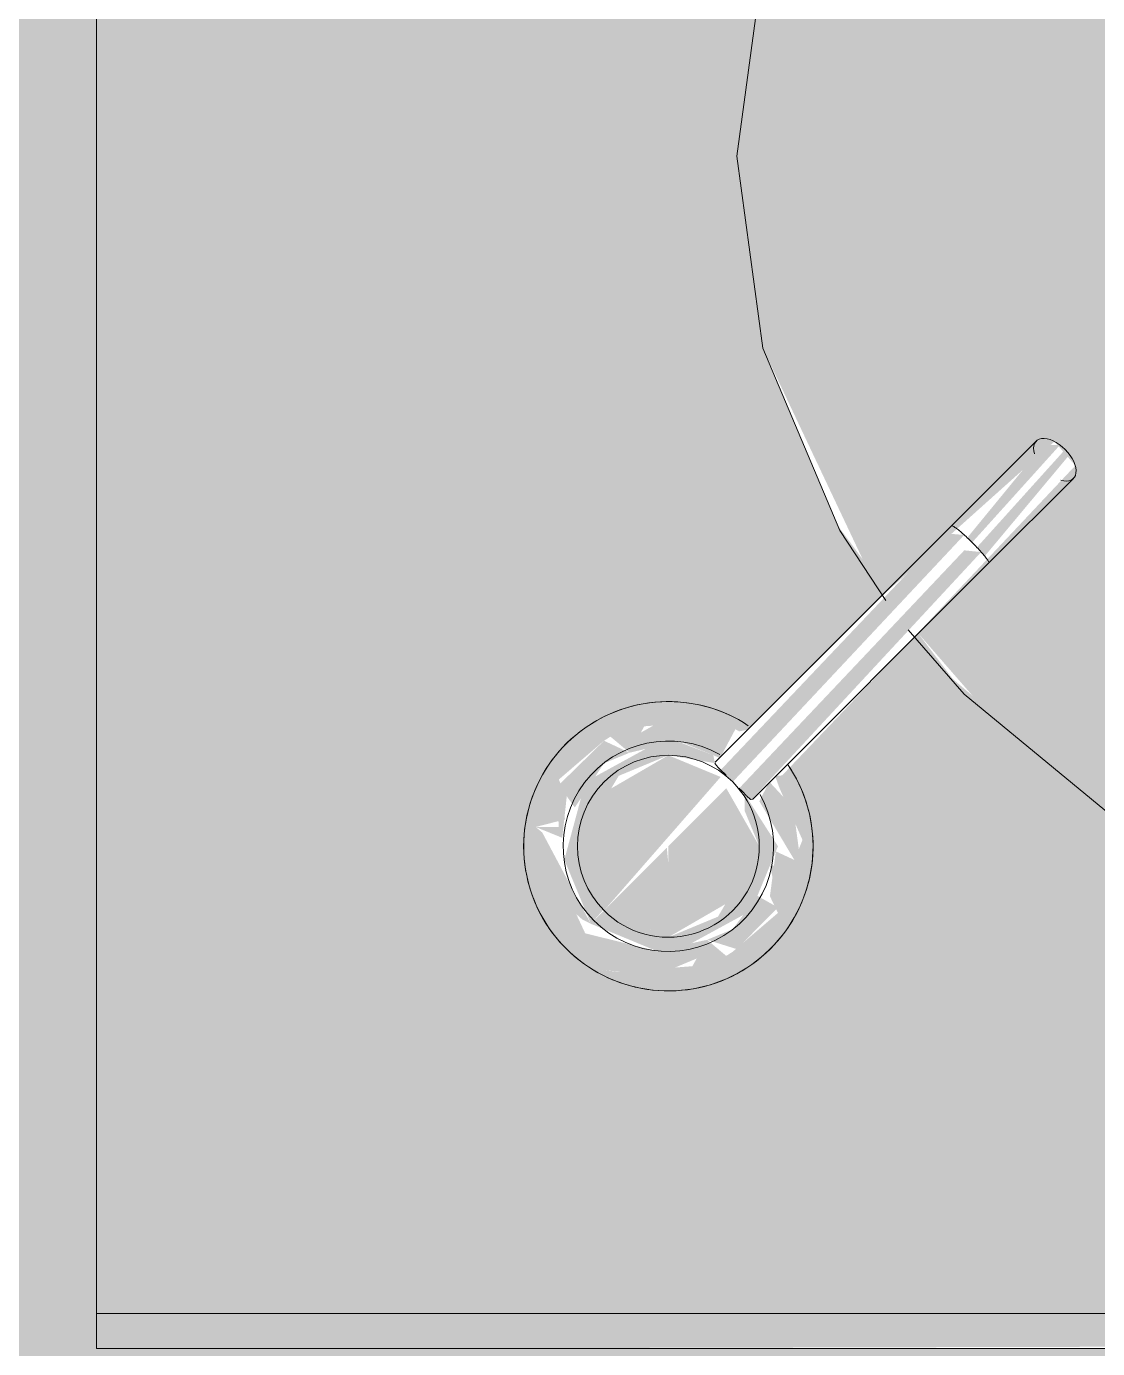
# Model space of a CAD drawing. Header units: inches. Extents: x -10205 to 13964, y -460 to 30702.
# Drawn here: x 68.5 to 76.14, y -76.69 to -67.26 of the extents above; entities that cross this region are included whole.
import ezdxf

# ---------------------------------------------------------------- set-up
doc = ezdxf.new("R2010")
doc.units = ezdxf.units.IN
doc.header["$MEASUREMENT"] = 0
for name, color, linetype, lineweight in [('0-1', 7, 'Continuous', 5), ('0-2', 8, 'Continuous', 9), ('P-SANR-FIXT-1', 8, 'Continuous', 9), ('P-SANR-FIXT-2', 53, 'Continuous', 9), ('S-FNDN-1', 9, 'Continuous', 5)]:
    doc.layers.add(name, color=color, linetype=linetype, lineweight=lineweight)

# ---------------------------------------------------------------- blocks, each defined once
blk = doc.blocks.new('Plbg-Sink Wall Mounted-UH - Sink-403447-SITE PLAN - CAD FILE')
at = {"layer": 'P-SANR-FIXT-1'}
h = blk.add_hatch(color=256, dxfattribs=at)
h.paths.add_polyline_path([(-7.4307, 0), (-12, 0), (-12, -0.5), (12, -0.5), (12, 0), (7.4367, 0)], flags=0)
h.paths.add_polyline_path([(-9.4162, -0.75), (-12, -0.75), (-12, -18), (12, -18), (12, -0.75), (-8.8411, -0.75)], flags=0)
h.paths.add_polyline_path([(6.978, -3.9431), (7.128, -3.6235), (7.1427, -3.9425), (7.0254, -3.9431)], flags=0)
h.paths.add_polyline_path([(8.8699, -4.2177), (8.7199, -4.5373), (8.7052, -4.2183), (8.8224, -4.2177)], flags=0)
h.paths.add_polyline_path([(0, -0.751), (0.8215, -0.7597), (0.8215, -1.0552), (0.3769, -1.0552), (0.3769, -2.8846), (1.6572, -3.004), (3.2284, -3.4588), (4.6379, -4.1916), (5.8976, -5.2743), (6.1458, -5.6011), (7.1126, -4.5854), (7.1633, -4.581), (7.1311, -4.4936), (6.9678, -4.1251), (7.0254, -3.9826), (7.1578, -4.0439), (7.1999, -3.7241), (7.1427, -3.6051), (7.4654, -3.3283), (7.5115, -3.2991), (7.6477, -3.4135), (7.7526, -3.2253), (8.2775, -3.1849), (8.3944, -3.1975), (8.8699, -4.2177), (8.6803, -4.1405), (8.648, -4.4367), (8.7052, -4.5556), (8.3825, -4.8324), (8.3364, -4.8616), (8.2002, -4.7472), (8.0953, -4.9355), (7.551, -4.9738), (7.4189, -4.8991), (7.3507, -4.9133), (6.368, -5.8936), (6.7138, -6.3628), (7.2504, -7.6314), (7.4367, -9), (7.2504, -10.3686), (6.7006, -11.6685), (5.8149, -12.8346), (4.6379, -13.8084), (3.2284, -14.5412), (1.6572, -14.996), (0.003, -15.1502), (-1.6511, -14.996), (-3.2223, -14.5412), (-4.6318, -13.8084), (-5.8089, -12.8346), (-6.7596, -11.5145), (-7.2443, -10.3686), (-7.4307, -9), (-7.2443, -7.6314), (-6.6945, -6.3315), (-5.8089, -5.1654), (-4.6318, -4.1916), (-3.2223, -3.4588), (-1.6511, -3.004), (-0.3769, -2.8498), (-0.3769, -1.0552), (-0.8215, -1.0552), (-0.8095, -0.7584), (-0.0975, -0.751)], flags=0)
h.paths.add_polyline_path([(7.913, -3.8434), (7.9349, -4.0694), (8.156, -3.8483), (7.9239, -3.8436)], flags=0)
for points in [[(10.2785, -0.5), (-12, -0.5518), (-12, -0.75), (12, -0.75), (12, -0.5), (10.732, -0.5)], [(7.9239, -3.2991), (7.3326, -3.6219), (7.1427, -4.0804), (7.3802, -4.4533), (7.3802, -4.3331), (7.2755, -4.0804), (7.5704, -3.5784), (7.9239, -3.4319), (8.3825, -3.6219), (8.4764, -3.5279), (8.008, -3.3339)], [(7.9239, -3.4319), (7.4239, -3.722), (7.2755, -4.0804), (7.5107, -4.4936), (7.9239, -4.0804), (7.9239, -3.8436), (8.156, -3.8483), (8.3825, -3.6219), (8.0909, -3.5011)], [(8.4764, -3.5279), (8.3855, -3.6292), (8.5603, -4.1097), (8.2775, -4.5824), (7.9239, -4.7288), (7.5917, -4.673), (7.6033, -4.7288), (7.9345, -4.8572), (8.5153, -4.5389), (8.6653, -3.9841), (8.5, -3.585)], [(8.3825, -3.6219), (7.551, -4.5743), (7.9239, -4.7288), (8.4239, -4.4387), (8.5724, -4.0804), (8.3855, -3.6292)], [(7.3313, -4.4126), (5.6941, -6.1776), (5.8149, -6.1894), (7.4189, -4.4936), (7.3475, -4.4229)], [(7.4643, -4.54), (5.8149, -6.2994), (5.9504, -6.3102), (7.551, -4.6241), (7.4654, -4.5412)], [(5.6691, -6.1477), (5.0637, -6.872), (5.0955, -6.9088), (5.7246, -6.2111), (5.6941, -6.1776)], [(5.7584, -6.2459), (5.1323, -6.9406), (5.2512, -6.9406), (5.7933, -6.2797)]]:
    blk.add_hatch(color=256, dxfattribs=at).paths.add_polyline_path(points, flags=0)
h = blk.add_hatch(color=256, dxfattribs=at)
h.paths.add_polyline_path([(0.3769, -2.8846), (0.3264, -7.4777), (-0.3639, -7.4631), (-0.3769, -2.8852), (-1.6511, -3.004), (-3.2223, -3.4588), (-4.6318, -4.1916), (-5.8089, -5.1654), (-6.7596, -6.4855), (-7.2443, -7.6314), (-7.4307, -9), (-7.2443, -10.3686), (-6.6945, -11.6685), (-5.8089, -12.8346), (-4.6318, -13.8084), (-3.2223, -14.5412), (-1.6511, -14.996), (0.003, -15.1502), (1.6572, -14.996), (3.2284, -14.5412), (4.6379, -13.8084), (5.8149, -12.8346), (6.7006, -11.6685), (7.2504, -10.3686), (7.4367, -9), (7.2504, -7.6314), (6.5298, -6.1067), (6.368, -5.8936), (5.1717, -6.9652), (5.0233, -6.7935), (6.1458, -5.6011), (5.6415, -5.0219), (4.6379, -4.1916), (3.2284, -3.4588), (1.6572, -3.004)], flags=0)
h.paths.add_polyline_path([(-0.1123, -9.3575), (0.1534, -9.4287), (-0.0411, -9.6232)], flags=0)
h = blk.add_hatch(color=256, dxfattribs=at)
h.paths.add_polyline_path([(7.128, -3.6235), (6.978, -3.9431), (7.1999, -3.9423), (7.1427, -3.6885)], flags=0)
h.paths.add_polyline_path([(7.6477, -3.4135), (7.4367, -3.3473), (7.1427, -3.644), (7.2891, -3.7268), (7.4654, -3.489), (7.6033, -3.4319)], flags=0)
h.paths.add_polyline_path([(7.9748, -3.1746), (7.6769, -3.2991), (7.6477, -3.4135), (8.008, -3.3339), (8.5389, -3.4654), (8.3944, -3.1975), (8.1925, -3.1798)], flags=0)
h.paths.add_polyline_path([(6.978, -3.9431), (7.0342, -4.3566), (7.2042, -4.54), (7.2755, -4.401), (7.0254, -3.9826)], flags=0)
h = blk.add_hatch(color=256, dxfattribs=at)
h.paths.add_polyline_path([(8.6014, -3.4029), (8.5389, -3.4654), (8.6499, -3.4654)], flags=0)
h.paths.add_polyline_path([(8.8699, -4.2177), (8.66, -4.2716), (8.7199, -4.5373), (8.8271, -4.3747)], flags=0)
h.paths.add_polyline_path([(8.4764, -3.5279), (8.8224, -4.1781), (8.8699, -4.2177), (8.8137, -3.8042), (8.5389, -3.5597), (8.5, -3.54)], flags=0)
h.paths.add_polyline_path([(8.5908, -4.3566), (8.3825, -4.6717), (8.2002, -4.7472), (8.3825, -4.8324), (8.7052, -4.5167), (8.5971, -4.3654)], flags=0)
h.paths.add_polyline_path([(7.5556, -4.709), (7.4367, -4.9322), (7.551, -4.9738), (8.0025, -4.9566), (8.171, -4.8616), (8.2002, -4.7472), (7.8495, -4.8308), (7.5704, -4.7152)], flags=0)
at = {"layer": 'P-SANR-FIXT-2'}
for p, q in [((12, -0.5), (-12, -0.5)), ((12, -0.75), (12, -0.5)), ((-12, -0.75), (12, -0.75)), ((12, -18), (12, -0.75)), ((7.3253, -4.4138), (5.6409, -6.0983)), ((5.906, -6.3634), (7.5905, -4.679)), ((5.6409, -6.0983), (5.0365, -6.7027)), ((5.3016, -6.9678), (5.906, -6.3634))]:
    blk.add_line(p, q, dxfattribs=at)
at = {"layer": 'P-SANR-FIXT-2', "flags": 128}
for points in [[(0.3654, -2.8573), (1.6572, -3.004), (3.2284, -3.4588), (4.6379, -4.1916), (5.8149, -5.1654), (6.2156, -5.6233)], [(8.6531, -3.3512), (8.6234, -3.3226), (8.5925, -3.2952), (8.5606, -3.2691), (8.5277, -3.2443), (8.4937, -3.2208), (8.4589, -3.1987), (8.4232, -3.178), (8.3867, -3.1588), (8.3495, -3.141), (8.3116, -3.1248), (8.2731, -3.11), (8.234, -3.0968), (8.1944, -3.0852), (8.1544, -3.0752), (8.114, -3.0668), (8.0734, -3.06), (8.0324, -3.0548), (7.9913, -3.0513), (7.9501, -3.0495), (7.9089, -3.0492), (7.8677, -3.0507), (7.8265, -3.0537), (7.7856, -3.0584), (7.7448, -3.0648), (7.7043, -3.0728), (7.6642, -3.0824), (7.6245, -3.0935), (7.5853, -3.1063), (7.5466, -3.1206), (7.5085, -3.1365), (7.4711, -3.1539), (7.4344, -3.1727), (7.3985, -3.193), (7.3635, -3.2147), (7.3293, -3.2378), (7.2961, -3.2623), (7.2639, -3.2881), (7.2327, -3.3151), (7.2027, -3.3433), (7.1738, -3.3728), (7.1461, -3.4033), (7.1196, -3.435), (7.0944, -3.4677), (7.0706, -3.5013), (7.0481, -3.5359), (7.0271, -3.5714), (7.0074, -3.6076), (6.9893, -3.6447), (6.9726, -3.6824), (6.9574, -3.7208), (6.9438, -3.7597), (6.9318, -3.7992), (6.9213, -3.8391), (6.9125, -3.8793), (6.9052, -3.9199), (6.8996, -3.9608), (6.8957, -4.0019), (6.8934, -4.0431), (6.8927, -4.0843), (6.8937, -4.1255), (6.8963, -4.1667), (6.9006, -4.2077), (6.9065, -4.2485), (6.914, -4.2891), (6.9232, -4.3293), (6.9339, -4.3691), (6.9463, -4.4085), (6.9602, -4.4473), (6.9756, -4.4856), (6.9926, -4.5232), (7.011, -4.5601), (7.031, -4.5962), (7.0523, -4.6315), (7.075, -4.6659)], [(7.3541, -4.9399), (7.389, -4.962), (7.4247, -4.9827), (7.4611, -5.0019), (7.4984, -5.0197), (7.5363, -5.036), (7.5748, -5.0507), (7.6139, -5.0639), (7.6535, -5.0755), (7.6935, -5.0855), (7.7338, -5.0939), (7.7745, -5.1007), (7.8155, -5.1059), (7.8565, -5.1094), (7.8978, -5.1113), (7.939, -5.1115), (7.9802, -5.1101), (8.0214, -5.107), (8.0623, -5.1023), (8.1031, -5.0959), (8.1436, -5.088), (8.1837, -5.0784), (8.2234, -5.0672), (8.2626, -5.0544), (8.3013, -5.0401), (8.3394, -5.0242), (8.3768, -5.0069), (8.4135, -4.988), (8.4494, -4.9677), (8.4844, -4.946), (8.5186, -4.9229), (8.5518, -4.8984), (8.584, -4.8727), (8.6152, -4.8457), (8.6452, -4.8174), (8.6741, -4.788), (8.7018, -4.7574), (8.7283, -4.7258), (8.7534, -4.6931), (8.7773, -4.6594), (8.7998, -4.6248), (8.8208, -4.5894), (8.8405, -4.5531), (8.8586, -4.5161), (8.8753, -4.4783), (8.8905, -4.44), (8.9041, -4.401), (8.9161, -4.3616), (8.9266, -4.3217), (8.9354, -4.2814), (8.9426, -4.2408), (8.9482, -4.1999), (8.9522, -4.1589), (8.9545, -4.1177), (8.9552, -4.0764), (8.9542, -4.0352), (8.9516, -3.994), (8.9473, -3.953), (8.9414, -3.9122), (8.9338, -3.8716), (8.9247, -3.8314), (8.9139, -3.7916), (8.9016, -3.7522), (8.8877, -3.7134), (8.8723, -3.6752), (8.8553, -3.6376), (8.8368, -3.6007), (8.8169, -3.5646), (8.7956, -3.5293), (8.7728, -3.4948), (8.7488, -3.4614), (8.7233, -3.4289), (8.6966, -3.3974), (8.6687, -3.3671), (8.6531, -3.3512)], [(6.3743, -5.8321), (6.7006, -6.3315), (7.2504, -7.6314), (7.4367, -9)], [(7.4367, -9), (7.2504, -10.3686), (6.7006, -11.6685), (5.8149, -12.8346), (4.6379, -13.8084), (3.2284, -14.5412), (1.6572, -14.996), (0.003, -15.1502), (-1.6511, -14.996), (-3.2223, -14.5412), (-4.6318, -13.8084), (-5.8089, -12.8346), (-6.6945, -11.6685), (-7.2443, -10.3686), (-7.4307, -9)]]:
    blk.add_lwpolyline(points, dxfattribs=at)
at = {"layer": 'P-SANR-FIXT-2'}
for radius, start, end in [(1.0313, 64.8449, 214.08883), (1.0313, 45, 60.37391), (0.75, 45, 209.37928), (1.0313, 244.8449, 45), (0.6484, 45, 225), (0.75, 240.62072, 45), (0.6484, 225, 45)]:
    blk.add_arc((7.9239, -4.0804), radius, start, end, dxfattribs=at)
for start_param, end_param in [(5.497787, 7.853982), (1.570796, 3.926991)]:
    blk.add_ellipse((5.1691, -6.8353), major_axis=(-0.1326, 0.1326), ratio=0.5547, start_param=start_param, end_param=end_param, dxfattribs=at)
for points in [[(7.3313, -4.4126), (7.3325, -4.4128), (7.3351, -4.4137), (7.3396, -4.4163), (7.3447, -4.4201), (7.3506, -4.4247), (7.3572, -4.4304), (7.3642, -4.4372), (7.3717, -4.4448), (7.3801, -4.4532), (7.3891, -4.4623), (7.3984, -4.4722), (7.4083, -4.4827), (7.4153, -4.4899), (7.4189, -4.4936)], [(7.5107, -4.5854), (7.5144, -4.589), (7.5216, -4.596), (7.5321, -4.6059), (7.542, -4.6152), (7.5512, -4.6242), (7.5595, -4.6326), (7.5671, -4.6402), (7.5739, -4.6471), (7.5796, -4.6537), (7.5842, -4.6596), (7.588, -4.6647), (7.5906, -4.6692), (7.5915, -4.6718), (7.5917, -4.673)]]:
    blk.add_open_spline(points, degree=3, dxfattribs=at)
for points, knots in [([(5.6415, -6.1067), (5.6424, -6.1088), (5.6448, -6.1138), (5.6508, -6.1233), (5.6588, -6.1345), (5.6721, -6.1518), (5.6932, -6.177), (5.7241, -6.2108), (5.7469, -6.2343), (5.7584, -6.2459)], [0.5833333, 0.5833333, 0.5833333, 0.5833333, 0.625, 0.6666667, 0.7083333, 0.75, 0.8333333, 0.9166667, 1, 1, 1, 1]), ([(5.7584, -6.2459), (5.77, -6.2574), (5.7935, -6.2803), (5.8273, -6.3111), (5.8525, -6.3322), (5.8698, -6.3455), (5.8811, -6.3535), (5.8905, -6.3595), (5.8955, -6.362), (5.8976, -6.3628)], [0, 0, 0, 0, 0.0833333, 0.1666667, 0.25, 0.2916667, 0.3333333, 0.375, 0.4166667, 0.4166667, 0.4166667, 0.4166667])]:
    blk.add_open_spline(points, degree=3, knots=knots, dxfattribs=at)
blk = doc.blocks.new('1750 Ox - 2nd Phase_rvt-1-SITE PLAN - CAD FILE')
at = {"layer": 'S-FNDN-1'}
h = blk.add_hatch(color=256, dxfattribs=at)
h.paths.add_polyline_path([(11.5819, -75.4278), (11.8237, -75.1057), (11.8237, -75.1217), (11.6201, -75.3794)], flags=0)
h.paths.add_polyline_path([(47.5097, -74.5194), (47.8318, -74.7612), (47.8158, -74.7612), (47.5707, -74.5676)], flags=0)
h.paths.add_polyline_path([(7.7597, -22.7694), (8.0818, -23.0112), (8.0658, -23.0112), (7.8081, -22.8076)], flags=0)
h.paths.add_polyline_path([(8.6681, -64.6972), (8.4263, -65.0193), (8.4263, -65.0033), (8.6199, -64.7582)], flags=0)
h.paths.add_polyline_path([(6, -77.1875), (10.5511, -77.1875), (10.5511, -76.9375), (11.3963, -76.9375), (11.4587, -76.0625), (11.5503, -76.0145), (11.5572, -75.5402), (11.6087, -75.5625), (11.6714, -75.4761), (11.8606, -75.0027), (11.8929, -74.8823), (12.0509, -74.7757), (12.1125, -74.715), (12.8224, -74.4463), (13.125, -74.4463), (13.125, -74.3125), (15.4105, -74.3125), (15.4954, -71.4531), (16.8544, -70.0461), (17.6724, -69.5685), (18.3066, -69.243), (18.5049, -69.0584), (16.5848, -59.8217), (16.5035, -57.97), (16.9415, -55.1169), (17.8937, -52.3788), (18.4403, -51.2384), (19.5505, -49.7202), (20.9045, -48.4947), (22.1192, -47.8497), (23.6219, -47.5225), (24.8778, -47.5669), (26.4953, -48.1311), (27.5883, -48.8472), (28.454, -49.7247), (28.9154, -50.283), (29.9117, -51.913), (30.7528, -54.1516), (31.2533, -56.016), (31.478, -58.3903), (31.3113, -60.4095), (29.5974, -68.577), (29.5361, -69.1764), (30.285, -69.5057), (31.5887, -70.2291), (31.5946, -70.4015), (31.9754, -70.7838), (32.5901, -71.4903), (32.5901, -74.3125), (46.875, -74.3962), (46.875, -74.4956), (47.4085, -74.4971), (47.5097, -74.5194), (47.2672, -74.5676), (47.9348, -74.7981), (48.0552, -74.8304), (48.1296, -74.9871), (48.2225, -75.05), (48.4912, -75.7599), (48.4912, -76.0625), (48.6037, -76.0625), (48.6037, -76.9375), (49.4489, -76.9375), (49.4489, -77.1875), (69, -77.1875), (69, -59.1875), (93, -59.1875), (93, -77.1875), (179.7559, -77.1875), (179.7559, 57), (6, 57), (6, -21.7386), (6.25, -21.7386), (6.25, -22.5838), (7.125, -22.6462), (7.125, -22.7456), (7.6471, -22.7446), (7.625, -22.7962), (7.711, -22.8588), (8.1848, -23.0481), (8.3052, -23.0804), (8.4118, -23.2384), (8.4725, -23.3), (8.7412, -24.0099), (8.7412, -24.3125), (8.875, -24.3125), (8.875, -38.4375), (12, -38.4375), (12, -44.4375), (8.875, -44.4375), (8.7913, -64.0625), (8.6919, -64.0625), (8.6906, -64.5949), (8.6681, -64.6972), (8.6199, -64.4547), (8.3894, -65.1223), (8.2735, -65.2562), (8.2004, -65.3171), (8.1375, -65.41), (7.4276, -65.6787), (7.125, -65.6787), (7.125, -65.7912), (6.25, -65.7912), (6.25, -66.6364), (6, -66.6364), (6, -76.6357)], flags=0)
h.paths.add_polyline_path([(47.0268, -75.1674), (46.875, -75.195), (46.875, -75.25), (46.9761, -75.195)], flags=0)
h.paths.add_polyline_path([(47.2342, -75.195), (47.0874, -75.2637), (47.1774, -75.2637), (47.1887, -75.25)], flags=0)
h.paths.add_polyline_path([(12.2299, -75.9107), (12.2299, -76.0625), (12.3125, -76.0625), (12.2524, -75.9521)], flags=0)
h.paths.add_polyline_path([(12.2575, -75.7033), (12.3125, -75.8587), (12.3608, -75.7887)], flags=0)
h.paths.add_polyline_path([(13.4489, -77.1875), (46.5511, -77.1875), (46.5511, -76.9375), (47.3963, -76.9375), (47.4587, -76.0625), (47.5684, -76.0143), (47.5806, -75.6365), (47.5995, -75.5927), (47.7425, -75.7033), (47.7624, -75.4752), (47.5165, -75.25), (47.385, -75.1498), (47.2898, -75.2637), (47.3759, -75.3794), (47.1263, -75.3255), (46.875, -75.3794), (46.875, -75.5625), (32.5893, -75.5625), (32.5308, -76.1875), (15.4108, -76.1834), (15.4099, -75.5625), (13.125, -75.4788), (13.125, -75.3794), (12.699, -75.3569), (12.6426, -75.3542), (12.7658, -75.195), (12.5377, -75.1751), (12.3166, -75.4185), (12.2153, -75.5625), (12.2575, -75.7033), (12.4387, -75.5763), (12.4183, -75.9521), (12.4419, -76.0625), (12.6037, -76.0663), (12.6037, -76.9375), (13.4489, -76.9375)], flags=0)
h.paths.add_polyline_path([(399, -77.1875), (420, -77.1875), (420, 57), (186.2441, 57), (186.2441, -77.1875), (339, -77.1875), (339, 1.8125), (399, 1.8125), (399, -56.1875)], flags=0)
h.paths.add_polyline_path([(47.7701, -75.9107), (47.6875, -75.7488), (47.6875, -75.8587), (47.7425, -75.8933)], flags=0)
h.paths.add_polyline_path([(47.8087, -76.0625), (47.8087, -75.9967), (47.7425, -75.9614), (47.7701, -76.0625), (47.7903, -76.0625)], flags=0)
h.paths.add_polyline_path([(47.3745, -75.792), (47.1725, -75.5757), (47.3612, -75.5727)], flags=0)
h.paths.add_polyline_path([(12.6382, -75.765), (12.6352, -75.5763), (12.8545, -75.563)], flags=0)
h.paths.add_polyline_path([(12.6352, -75.5763), (12.4345, -75.4775), (12.4194, -75.3569), (12.6313, -75.3794), (12.6349, -75.5625)], flags=0)
h.paths.add_polyline_path([(47.3612, -75.5727), (47.4456, -75.3738), (47.5791, -75.3821), (47.4861, -75.5702), (47.3745, -75.5725)], flags=0)
h.paths.add_polyline_path([(11.9765, -75.4805), (12.0628, -75.2459), (12.0113, -75.2918), (11.9769, -75.4788)], flags=0)
h.paths.add_polyline_path([(12.8737, -75.3255), (12.8737, -75.1806), (12.8113, -75.25)], flags=0)
h.paths.add_polyline_path([(13.125, -75.25), (13.125, -75.0993), (13.0239, -75.195)], flags=0)
h.paths.add_polyline_path([(47.6457, -75.0635), (47.6457, -74.9488), (47.5833, -75.014)], flags=0)
h.paths.add_polyline_path([(32.4721, -71.5004), (32.471, -71.4903), (32.4716, -71.4999)], flags=0)
h.paths.add_polyline_path([(17.4485, -69.783), (18.0762, -69.4355), (17.4944, -69.7488), (17.4687, -69.768)], flags=0)
h.paths.add_polyline_path([(30.4989, -69.7489), (30.4614, -69.7171), (30.4614, -69.7245)], flags=0)
h.paths.add_polyline_path([(8.0201, -64.2143), (7.9925, -64.0625), (7.9375, -64.0625), (7.9966, -64.1712)], flags=0)
h.paths.add_polyline_path([(7.9925, -64.4217), (7.9238, -64.2749), (7.9238, -64.3649), (7.9375, -64.3762)], flags=0)
h.paths.add_polyline_path([(7.4842, -64.93), (7.7123, -64.9499), (7.9966, -64.6686), (8.0559, -64.6331), (7.9238, -64.4773), (7.8306, -64.4591), (7.8264, -64.148), (7.8061, -64.0625), (7.625, -64.0625), (7.625, -44.4375), (6, -44.4375), (6, -63.7386), (6.25, -63.7386), (6.25, -64.5838), (7.125, -64.6462), (7.125, -64.7456), (7.551, -64.7681), (7.5948, -64.787), (7.4939, -64.9174)], flags=0)
h.paths.add_polyline_path([(7.2768, -64.9576), (7.4387, -64.875), (7.3288, -64.875), (7.2942, -64.93)], flags=0)
h.paths.add_polyline_path([(7.125, -65.0257), (7.2261, -64.93), (7.125, -64.9576), (7.125, -64.9778)], flags=0)
h.paths.add_polyline_path([(8.2252, -64.9067), (8.1735, -64.7708), (8.1848, -64.8774)], flags=0)
h.paths.add_polyline_path([(7.6148, -64.5487), (7.3955, -64.562), (7.6118, -64.36)], flags=0)
h.paths.add_polyline_path([(7.8306, -64.7681), (7.6173, -64.6736), (7.6822, -64.5571), (7.8081, -64.5882), (7.8264, -64.7346)], flags=0)
h.paths.add_polyline_path([(17.4236, -61.6929), (17.4902, -61.6032), (17.4193, -61.6714), (17.4228, -61.6886)], flags=0)
h.paths.add_polyline_path([(17.1734, -54.3845), (17.4801, -53.3836), (17.2291, -54.2071)], flags=0)
h.paths.add_polyline_path([(6.25, -38.4375), (7.625, -38.4375), (7.5938, -37.7288), (7.125, -37.7912), (6.25, -37.7912), (6.25, -38.2482)], flags=0)
h.paths.add_polyline_path([(7.625, -37.6673), (7.6112, -37.6364), (7.5172, -37.6499)], flags=0)
h.paths.add_polyline_path([(7.2768, -23.4174), (7.125, -23.445), (7.125, -23.5), (7.2261, -23.445)], flags=0)
h.paths.add_polyline_path([(7.4842, -23.445), (7.3288, -23.5), (7.4074, -23.5378), (7.4387, -23.5)], flags=0)
h.paths.add_polyline_path([(7.125, -36.7456), (7.625, -36.6343), (7.7087, -24.3125), (7.8184, -24.2643), (7.8306, -23.8865), (7.8333, -23.8301), (8.0124, -23.8937), (7.9925, -23.7123), (7.7597, -23.4886), (7.625, -23.4028), (7.5287, -23.5), (7.625, -23.6292), (7.3763, -23.5755), (7.125, -23.6294), (7.125, -23.7912), (6.25, -23.7912), (6.25, -24.6364), (6, -24.6364), (6, -35.7386), (6.25, -35.7386), (6.25, -36.5838), (7.125, -36.6462), (7.125, -36.7169)], flags=0)
h.paths.add_polyline_path([(8.0201, -24.1607), (7.9375, -23.9988), (7.9382, -24.1091), (8.0124, -24.1559)], flags=0)
h.paths.add_polyline_path([(7.9925, -24.3125), (8.0587, -24.2467), (7.9925, -24.2114), (7.9375, -24.3125)], flags=0)
h.paths.add_polyline_path([(7.6245, -24.042), (7.4225, -23.8257), (7.6112, -23.8227)], flags=0)
h.paths.add_polyline_path([(7.6112, -23.8227), (7.7098, -23.622), (7.8292, -23.6314), (7.7597, -23.8197), (7.6245, -23.8225)], flags=0)
h.paths.add_polyline_path([(7.8957, -23.3135), (7.8957, -23.1988), (7.8333, -23.264)], flags=0)
at = {"layer": '0-2', "rotation": 180}
blk.add_blockref('Plbg-Sink Wall Mounted-UH - Sink-403447-SITE PLAN - CAD FILE', (81, -77.1875), dxfattribs=at)

msp = doc.modelspace()

# ---------------------------------------------------------------- block references
at = {"layer": '0-1'}
msp.add_blockref('1750 Ox - 2nd Phase_rvt-1-SITE PLAN - CAD FILE', (0, 0), dxfattribs=at)

doc.saveas('drawing.dxf')
